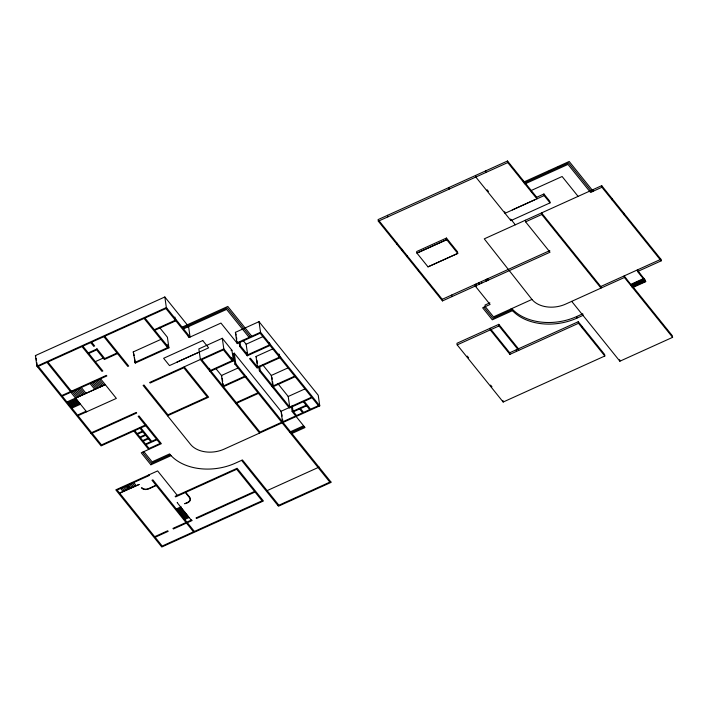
<?xml version="1.0" encoding="UTF-8"?>
<svg xmlns="http://www.w3.org/2000/svg" width="708" height="708" viewBox="0 0 708 708"><rect width="100%" height="100%" fill="white"/><g stroke="black" fill="none" stroke-linecap="round" stroke-linejoin="round"><path stroke-width="1.06" d="M146.556 425.296L101.085 445.89L36.922 366.169L35.4 355.584L164.822 296.979L188.558 326.468L190.08 337.052L166.345 307.564L164.822 296.979M36.922 366.169L166.345 307.564M37.391 366.753L166.814 308.148M524.681 182.337L507.512 160.999L378.09 219.604L378.32 221.188L442.473 300.909L550.036 252.198L525.593 221.834L525.363 220.241M378.32 221.188L507.742 162.583L507.512 160.999M88.27 352.876L97.014 348.92M88.739 353.46L96.615 349.894L104.368 359.531L117.484 353.593M174.885 317.051L175.345 320.22L154.353 329.724L144.954 318.042M175.504 318.689L175.814 320.804L154.822 330.309L168.929 347.832L135.255 363.08L133.263 351.903L161.088 339.309M95.323 361.638L103.191 358.071M117.015 353.009L104.775 358.558L96.899 348.77M182.106 327.149L227.808 306.449L251.765 336.22M182.814 328.025L227.206 307.927L250.455 336.813M187.682 326.866L188.558 326.468M183.514 328.901L226.595 309.396L249.136 337.406M547.726 171.902L550.727 170.54M557.745 167.362L559.745 166.451M524.203 183.045L568.595 162.946L591.844 191.833M187.983 335.937L188.859 335.539M524.911 183.921L567.993 164.415L590.534 192.426L601.933 187.266L601.703 185.682L591.614 190.248M188.452 336.521L189.328 336.123M188.735 336.866L189.611 336.468M175.814 320.804L189.204 337.451L220.949 323.078L237.516 343.663M134.786 362.496L167.584 347.646L167.123 344.469M66.941 401.985L104.395 385.019M67.649 402.861L76.243 398.967M68.349 403.737L76.951 399.843M69.057 404.613L77.659 400.719M69.765 405.489L78.358 401.595M70.464 406.365L79.066 402.471M244.667 376.275L222.985 386.099L210.887 371.063L233.445 360.85L231.923 350.265L222.285 338.291L198.851 348.902L200.382 359.487L259.597 433.075M259.013 321.662L260.535 332.247L236.923 342.938L235.401 332.353L259.013 321.662L318.228 395.25L319.759 405.834L224.179 449.111A24.948 17.452 -8.2 0 1 190.567 444.412L143.105 385.426L143.972 385.028L167.946 414.808L207.294 396.993L183.797 367.788L150.131 383.037L149.662 382.453L223.808 348.876L222.285 338.291M71.172 407.242L79.774 403.348M446.438 238.056L416.702 251.517L416.932 253.11L428.004 266.863L457.757 253.42L457.51 251.809L446.438 238.056L446.704 239.693L416.932 253.11L446.668 239.64L457.757 253.42L428.004 266.863M507.742 162.583L536.93 198.851L536.699 197.267L543.921 193.992L549.797 201.293L550.028 202.877L510.884 220.604L475.82 177.035L475.599 175.451M71.88 408.109L80.473 404.224M512.327 209.913L534.575 199.833M543.921 193.992L544.151 195.585L505.008 213.303L504.733 211.657M176.814 362.186L198.054 352.575M86.111 411.224L77.517 415.118L62.242 396.144L106.837 375.948L106.368 375.364L61.773 395.56L38.267 366.355M86.73 411.746L77.986 415.702L101.483 444.907L145.211 425.11L138.157 416.348L139.034 415.95L161.362 443.695L141.246 452.801L150.901 464.793M239.968 341.752L240.57 345.982L239.702 346.38L247.269 355.788L270.005 345.486L269.695 343.371M231.047 350.655L231.923 350.265M269.226 342.787L269.536 344.902L247.667 354.805L246.145 344.221L263.04 336.565M590.304 190.841L484.263 238.853L531.965 299.431A24.948 17.452 -8.2 0 0 565.577 304.13L624.429 277.483L624.199 275.899L631.731 285.696L644.846 279.757L637.988 270.792M281.51 411.879L234.268 353.186L233.392 353.575L234.923 364.169L257.951 392.781L236.268 402.604M525.593 221.834L541.77 214.506L541.54 212.922L600.765 286.51L600.995 288.094L541.77 214.506M234.923 364.169L235.791 363.77L234.268 353.186M278.943 353.991L279.403 357.168L257.544 367.071L256.013 356.487L272.907 348.832M90.739 433.039L136.21 412.445L136.679 413.029L91.208 433.623M238.215 367.921L221.462 375.514L222.985 386.099M280.749 357.354L257.137 368.054L249.57 358.646L250.446 358.248L258.013 367.656L257.703 365.54M235.861 403.578L258.42 393.365L281.687 422.278L260.004 432.092L223.454 386.683L246.012 376.461M318.883 406.224L312.069 397.763L289.333 408.056L259.367 370.824L260.243 370.426L259.632 366.195M167.539 415.791L208.639 397.179L184.204 366.815M260.243 370.426L272.819 386.055L271.288 375.461L288.183 367.815M442.473 300.909L442.243 299.316L549.806 250.614M271.943 386.444L294.678 376.152M272.412 387.028L295.147 376.736M489.848 302.865L485.033 305.042L485.263 306.635L493.503 316.865L531.965 299.431M279.412 354.575L279.872 357.752L311.6 397.179L289.74 407.073L288.209 396.489L305.104 388.842M151.503 463.315L170.309 454.784M150.893 464.784L171.079 455.625M291.342 406.622L281.032 411.295L282.563 421.88L295.679 415.941L292.156 411.56L291.386 406.268M511.707 309.803L492.892 318.334L483.953 307.228M512.477 310.653L492.29 319.812L482.644 307.821L490.078 304.458L475.272 286.059L475.041 284.474L476.387 286.147M292.156 411.56L306.148 405.224L303.325 401.719M119.493 492.972L139.255 484.422L119.723 493.264M318.414 405.649L310.546 409.206L304.201 401.321M498.786 324.353L499.016 325.946L518.681 350.389L518.46 348.796L498.786 324.353L456.961 343.291L457.191 344.885L503.176 402.029L604.818 356L604.588 354.416L578.268 321.715L509.716 352.761L509.937 354.345L578.498 323.299L578.268 321.715M457.191 344.885L499.016 325.946M156.008 485.228L148.574 488.591A4.991 3.487 -8.2 0 1 141.857 487.653L141.414 487.856A5.487 3.841 -8.2 0 0 148.813 488.883L156.247 485.52M600.765 286.51L660.927 259.261L601.703 185.682M645.705 281.687L644.926 280.288L631.81 286.227L632.589 287.625L645.705 281.687L637.545 271.545L661.148 260.854L660.927 259.261M289.616 432.128L303.608 425.791M291.192 432.606L304.316 426.667M291.9 433.482L305.015 427.544L296.148 416.525M630.952 284.289L644.068 278.35M631.032 284.82L644.147 278.881M632.51 287.103L645.634 281.164M175.106 496.352L237.109 468.28L263.42 500.981L161.787 547.001L115.793 489.856L157.618 470.917L177.292 495.361M175.575 496.936L185.328 492.52L189.425 497.609A4.991 3.487 -8.2 0 1 187.399 502.512L184.646 503.76L187.638 502.804A5.487 3.841 -8.2 0 0 189.859 497.414L185.762 492.325L236.702 469.262L254.561 491.449L196.054 517.937L196.523 518.521L255.03 492.033L262.075 500.795L162.185 546.027L155.141 537.266L168.177 531.354L167.708 530.77L154.671 536.682L117.139 490.051L149.344 475.466L148.875 474.882M512.282 309.104A48.896 34.214 -8.2 0 0 576.631 316.565L582.746 313.786L582.976 315.379L576.861 318.149A48.896 34.214 -8.2 0 1 510.981 308.936M177.584 502.406L177.15 502.6L191.249 520.115M176.301 508.964L181.106 506.786M177.009 509.84L181.381 507.857M177.708 510.716L182.08 508.733M178.416 511.592L182.788 509.61M179.124 512.468L183.496 510.486M179.823 513.344L184.195 511.362M180.531 514.22L184.903 512.238M181.239 515.097L185.611 513.114M181.938 515.964L186.31 513.99M182.646 516.84L187.018 514.866M183.354 517.716L187.726 515.743M184.053 518.592L188.425 516.619M184.761 519.468L189.133 517.495M191.682 519.92L186.877 522.097L152.866 479.847L151.999 480.245L186 522.495L172.956 528.398L173.425 528.982L192.151 520.504M267.137 490.617L319.166 467.059M278.005 505.618L330.733 481.741M571.701 301.36L619.872 361.222L672.6 337.344L672.37 335.76L633.04 286.882M75.544 398.091L105.315 384.674M601.933 187.266L661.148 260.854M578.091 196.373L562.108 176.513L531.248 190.487L531.478 192.08M624.429 277.483L672.6 337.344M544.151 195.585L550.028 202.877M525.336 183.151L536.699 197.267M487.113 189.762L488.467 191.452M511.326 219.843L515.309 224.799M578.498 323.299L604.818 356M509.716 352.761L490.042 328.317L490.272 329.901L509.937 354.345M378.762 220.436L442.243 299.316M467.253 356.089L468.634 357.797M490.591 385.081L491.963 386.789M260.535 332.247L319.759 405.834M269.536 344.902L260.137 333.229L237.392 343.522L237.091 341.406M270.005 345.486L279.403 357.168M242.924 340.212L246.145 344.221M256.013 356.487L256.482 357.071M262.686 364.779L271.288 375.461M277.934 383.709L288.209 396.489M235.401 332.353L236.18 335.052M240.57 345.982L247.667 354.805M289.74 407.073L273.288 386.639L272.527 381.338M223.808 348.876L233.445 360.85M235.791 363.77L282.563 421.88M283.032 422.464L331.202 482.325L278.483 506.202L241.587 460.359M232.569 361.248L223.409 349.858L201.718 359.673L210.418 370.479L232.1 360.664L231.64 357.487M282.156 422.862L329.857 482.139M216.082 368.833L221.931 376.09M165.938 308.546L175.345 320.22M159.344 327.238L167.398 337.247L168.929 347.832M144.078 318.441L167.584 347.646M278.881 505.22L242.455 459.961L235.463 463.129A48.896 34.214 -8.2 0 1 169.584 453.916L152.105 461.846L143.866 451.615M133.263 351.903L134.193 355.664M104.731 336.265L128.697 366.045L127.829 366.443L103.855 336.654M91.615 342.203L94.668 346M90.739 342.601L93.837 346.451M82.871 346.159L102.846 370.983L101.97 371.381L81.995 346.557M145.68 425.694L156.486 439.128L151.68 441.305L140.865 427.871M100.571 378.78L116.36 398.4L86.588 411.808L70.835 392.25M139.998 428.269L142.343 431.19L137.095 433.561L134.75 430.641M99.262 379.382L103.961 385.214M97.952 379.975L102.651 385.816M96.633 380.568L101.332 386.409M95.323 381.161L100.023 387.002M133.874 431.039L148.68 449.438M94.014 381.754L98.713 387.595M92.704 382.347L97.403 388.188M91.385 382.94L96.093 388.781M90.075 383.532L94.775 389.373M142.556 452.208L151.503 463.324M81.332 387.497L86.031 393.338M80.022 388.09L84.721 393.931M187.346 522.681L194.39 531.442M78.712 388.683L83.411 394.524M186.469 523.079L193.523 531.841M77.402 389.276L82.101 395.117M76.083 389.869L80.783 395.71M74.774 390.462L79.473 396.303M73.464 391.055L78.163 396.896M72.154 391.657L76.853 397.489M47.887 362L71.393 391.205M47.011 362.399L70.517 391.595M35.4 355.584L35.869 356.168M133.759 482.529L136.104 485.449M132.44 483.121L134.794 486.042M131.13 483.714L133.485 486.635M129.821 484.307L132.166 487.228M128.511 484.9L130.856 487.821M127.635 485.299L129.98 488.219M127.192 485.493L129.546 488.414M126.325 485.892L128.67 488.812M125.882 486.086L128.237 489.007M124.573 486.679L126.927 489.6M123.263 487.281L125.608 490.193M121.953 487.874L124.298 490.794M120.634 488.467L122.988 491.387M644.846 279.757L645.006 280.81M637.315 269.96L637.545 271.545M623.792 213.126L624.022 214.719M631.66 285.165L631.881 286.758M612.039 198.523L612.27 200.116M619.642 359.629L619.872 361.222M592.932 189.647L593.162 191.24L569.205 161.477L523.504 182.168L523.274 180.584M582.268 326.671L582.498 328.264M576.631 316.565L576.861 318.149M510.654 219.02L510.884 220.604M516.274 349.787L516.495 351.372M485.653 170.893L485.883 172.487M487.724 278.731L487.945 280.315M486.847 279.129L487.077 280.713M485.971 279.518L486.201 281.111M502.945 400.436L503.176 402.029M481.458 281.563L481.679 283.156M478.971 282.687L479.201 284.28M475.918 284.076L476.139 285.66M448.925 187.523L449.155 189.116M445.562 238.454L445.792 240.039M451.722 295.032L451.952 296.617M418.278 269.536L418.534 271.155M407.233 255.809L407.463 257.393M402.533 249.968L402.764 251.561M401.595 248.8L401.817 250.393M396.887 242.959L397.117 244.552M387.568 215.312L387.789 216.896M292.262 405.87L293.024 411.162M281.811 413.994L282.111 416.109M282.572 419.286L282.881 421.402M271.916 377.107L272.217 379.223M258.756 366.594L259.367 370.824M256.942 360.239L257.402 363.416M246.809 352.611L247.269 355.788M239.092 342.15L239.746 346.442M236.481 337.167L236.791 339.282M222.232 378.214L222.693 381.391M222.993 383.506L223.454 386.683M209.559 368.284L210.011 371.461M188.903 335.335L189.204 337.451M134.493 357.788L135.255 363.08M36.179 358.283L36.48 360.399M36.789 362.514L37.241 365.691M202.754 340.557L163.619 358.283L169.495 365.585L208.63 347.858L202.754 340.557M142.812 431.774L137.564 434.146L139.918 437.066L145.167 434.694L142.812 431.774M145.636 435.278L140.388 437.65L142.742 440.571L147.99 438.19L145.636 435.278M148.459 438.774L143.211 441.155L145.556 444.075L150.804 441.695L148.459 438.774M156.964 439.712L146.025 444.659L149.087 448.456L160.017 443.509L156.964 439.712M299.617 408.976L293.501 411.746L296.555 415.543L302.67 412.773L299.617 408.976M306.617 405.808L300.493 408.578L303.546 412.375L309.67 409.605L306.617 405.808"/></g></svg>
